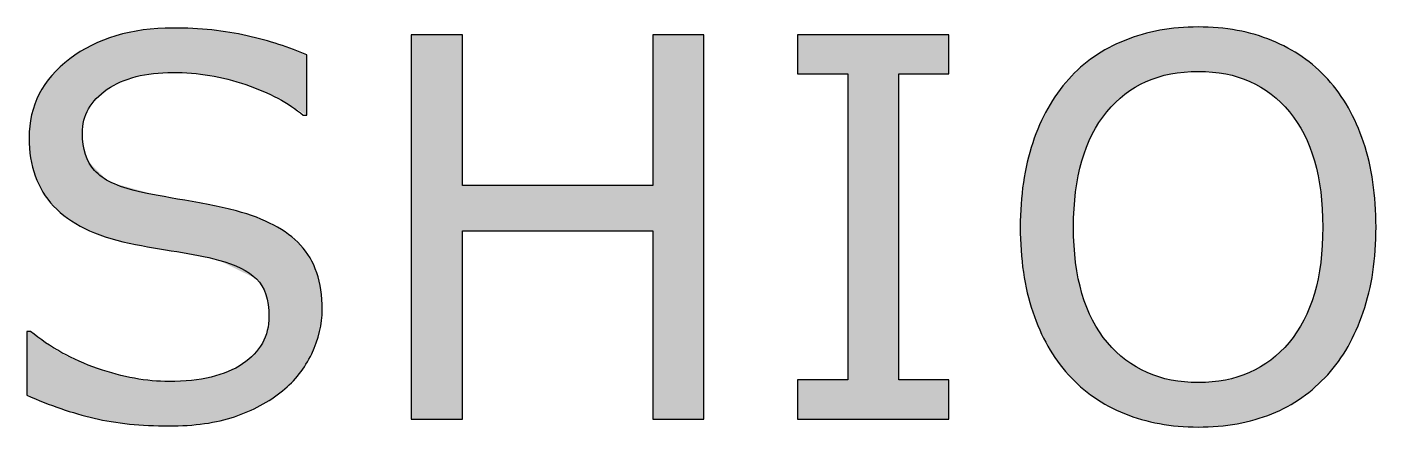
# Model space of a CAD drawing. Header units: millimetres. Extents: x 0 to 1097966, y -63096 to 223085.
# Drawn here: x 338605.39 to 338611.78, y -62671.49 to -62669.59 of the extents above; entities that cross this region are included whole.
import ezdxf

# ---------------------------------------------------------------- set-up
doc = ezdxf.new("R2010")
doc.units = ezdxf.units.MM
doc.layers.add('layer 1', color=7, linetype='Continuous')

# ---------------------------------------------------------------- blocks, each defined once
blk = doc.blocks.new('YQ1204162216')
h = blk.add_hatch(color=7)
h.dxf.hatch_style = 1
edge = h.paths.add_edge_path()
edge.add_spline(control_points=[(-0.93404, -0.18223), (-0.93404, -0.18223), (-0.93404, -0.18223), (-0.93404, -0.18223), (-0.93404, -0.18223), (-0.93574, -0.18179), (-0.93762, -0.18136), (-0.93969, -0.18094)], knot_values=[0.9, 0.9, 0.9, 0.9, 0.907143, 0.907143, 0.907143, 0.907243, 0.914286, 0.914286, 0.914286, 0.914286], degree=3, periodic=0)
edge.add_spline(control_points=[(-0.93969, -0.18094), (-0.94176, -0.18051), (-0.94402, -0.18009), (-0.94646, -0.17968), (-0.94646, -0.17968), (-0.9489, -0.17926), (-0.95105, -0.17888), (-0.95293, -0.17853)], knot_values=[0.871429, 0.871429, 0.871429, 0.871429, 0.885714, 0.885714, 0.885714, 0.885814, 0.9, 0.9, 0.9, 0.9], degree=3, periodic=0)
edge.add_spline(control_points=[(-0.9641, -0.17544), (-0.96454, -0.17523), (-0.96495, -0.17501), (-0.96534, -0.17478)], knot_values=[0.839286, 0.839286, 0.839286, 0.839286, 0.842857, 0.842857, 0.842857, 0.842857], degree=3, periodic=0)
edge.add_spline(control_points=[(-0.96978, -0.17022), (-0.96995, -0.16988), (-0.97011, -0.16953), (-0.97025, -0.16916)], knot_values=[0.816071, 0.816071, 0.816071, 0.816071, 0.819643, 0.819643, 0.819643, 0.819643], degree=3, periodic=0)
edge.add_spline(control_points=[(-0.97114, -0.16485), (-0.97117, -0.1644), (-0.97119, -0.16393), (-0.97119, -0.16345), (-0.97119, -0.16345), (-0.97119, -0.15916), (-0.9692, -0.15565), (-0.96519, -0.15291)], knot_values=[0.771429, 0.771429, 0.771429, 0.771429, 0.775, 0.775, 0.775, 0.7751, 0.803572, 0.803572, 0.803572, 0.803572], degree=3, periodic=0)
edge.add_spline(control_points=[(-0.96519, -0.15291), (-0.96519, -0.15291), (-0.96519, -0.15291), (-0.96519, -0.15291), (-0.96519, -0.15291), (-0.96121, -0.15019), (-0.95593, -0.14883), (-0.94934, -0.14883)], knot_values=[0.742857, 0.742857, 0.742857, 0.742857, 0.757143, 0.757143, 0.757143, 0.757243, 0.771429, 0.771429, 0.771429, 0.771429], degree=3, periodic=0)
edge.add_spline(control_points=[(-0.94487, -0.14901), (-0.94339, -0.14914), (-0.94192, -0.14932), (-0.94046, -0.14956)], knot_values=[0.728571, 0.728571, 0.728571, 0.728571, 0.735714, 0.735714, 0.735714, 0.735714], degree=3, periodic=0)
edge.add_spline(control_points=[(-0.93609, -0.15048), (-0.93464, -0.15085), (-0.9332, -0.15127), (-0.93176, -0.15176), (-0.93176, -0.15176), (-0.93033, -0.15225), (-0.92897, -0.15277), (-0.92768, -0.15332)], knot_values=[0.707143, 0.707143, 0.707143, 0.707143, 0.714286, 0.714286, 0.714286, 0.714386, 0.721429, 0.721429, 0.721429, 0.721429], degree=3, periodic=0)
edge.add_spline(control_points=[(-0.92768, -0.15332), (-0.92574, -0.15415), (-0.92395, -0.15505), (-0.92232, -0.15603)], knot_values=[0.696429, 0.696429, 0.696429, 0.696429, 0.707143, 0.707143, 0.707143, 0.707143], degree=3, periodic=0)
edge.add_spline(control_points=[(-0.91703, -0.15916), (-0.91703, -0.15916), (-0.91703, -0.14461), (-0.91703, -0.14461)], knot_values=[0.628571, 0.628571, 0.628571, 0.628571, 0.657143, 0.657143, 0.657143, 0.657143], degree=3, periodic=0)
edge.add_spline(control_points=[(-0.91703, -0.14461), (-0.91703, -0.14461), (-0.91703, -0.14461), (-0.91703, -0.14461), (-0.91807, -0.14415), (-0.91916, -0.14371), (-0.92028, -0.14329)], knot_values=[0.621428, 0.621428, 0.621428, 0.621428, 0.625, 0.625, 0.625, 0.628571, 0.628571, 0.628571, 0.628571], degree=3, periodic=0)
edge.add_spline(control_points=[(-0.92028, -0.14329), (-0.92252, -0.14245), (-0.92493, -0.14168), (-0.92749, -0.14098)], knot_values=[0.607143, 0.607143, 0.607143, 0.607143, 0.621428, 0.621428, 0.621428, 0.621428], degree=3, periodic=0)
edge.add_spline(control_points=[(-0.92749, -0.14098), (-0.92877, -0.14064), (-0.93008, -0.14031), (-0.93144, -0.14), (-0.93144, -0.14), (-0.9328, -0.13968), (-0.93418, -0.13941), (-0.93561, -0.13918)], knot_values=[0.592857, 0.592857, 0.592857, 0.592857, 0.6, 0.6, 0.6, 0.6001, 0.607143, 0.607143, 0.607143, 0.607143], degree=3, periodic=0)
edge.add_spline(control_points=[(-0.93561, -0.13918), (-0.93845, -0.13871), (-0.94143, -0.1384), (-0.94455, -0.13825)], knot_values=[0.578572, 0.578572, 0.578572, 0.578572, 0.592857, 0.592857, 0.592857, 0.592857], degree=3, periodic=0)
edge.add_spline(control_points=[(-0.94455, -0.13825), (-0.9461, -0.13817), (-0.94769, -0.13813), (-0.94932, -0.13813), (-0.94932, -0.13813), (-0.95938, -0.13813), (-0.96767, -0.14061), (-0.97422, -0.14556)], knot_values=[0.542857, 0.542857, 0.542857, 0.542857, 0.55, 0.55, 0.55, 0.5501, 0.578572, 0.578572, 0.578572, 0.578572], degree=3, periodic=0)
edge.add_spline(control_points=[(-0.97422, -0.14556), (-0.97422, -0.14556), (-0.97422, -0.14556), (-0.97422, -0.14556), (-0.97422, -0.14556), (-0.98077, -0.15051), (-0.98403, -0.15686), (-0.98403, -0.16461)], knot_values=[0.514286, 0.514286, 0.514286, 0.514286, 0.528572, 0.528572, 0.528572, 0.528672, 0.542857, 0.542857, 0.542857, 0.542857], degree=3, periodic=0)
edge.add_spline(control_points=[(-0.98403, -0.16461), (-0.98403, -0.16461), (-0.98403, -0.16461), (-0.98403, -0.16461), (-0.98403, -0.16461), (-0.98403, -0.1714), (-0.98206, -0.17687), (-0.97812, -0.18108)], knot_values=[0.485714, 0.485714, 0.485714, 0.485714, 0.5, 0.5, 0.5, 0.5001, 0.514286, 0.514286, 0.514286, 0.514286], degree=3, periodic=0)
edge.add_spline(control_points=[(-0.97812, -0.18108), (-0.97812, -0.18108), (-0.97812, -0.18108), (-0.97812, -0.18108), (-0.97415, -0.18528), (-0.9681, -0.18826), (-0.95991, -0.19)], knot_values=[0.457143, 0.457143, 0.457143, 0.457143, 0.471429, 0.471429, 0.471429, 0.485714, 0.485714, 0.485714, 0.485714], degree=3, periodic=0)
edge.add_spline(control_points=[(-0.95991, -0.19), (-0.95991, -0.19), (-0.95991, -0.19), (-0.95991, -0.19), (-0.95587, -0.19083), (-0.95203, -0.19151), (-0.94841, -0.19206)], knot_values=[0.428571, 0.428571, 0.428571, 0.428571, 0.442857, 0.442857, 0.442857, 0.457143, 0.457143, 0.457143, 0.457143], degree=3, periodic=0)
edge.add_spline(control_points=[(-0.94841, -0.19206), (-0.94841, -0.19206), (-0.94841, -0.19206), (-0.94841, -0.19206), (-0.94479, -0.19259), (-0.94144, -0.19327), (-0.93832, -0.1941)], knot_values=[0.4, 0.4, 0.4, 0.4, 0.414286, 0.414286, 0.414286, 0.428571, 0.428571, 0.428571, 0.428571], degree=3, periodic=0)
edge.add_spline(control_points=[(-0.92919, -0.19865), (-0.92919, -0.19865), (-0.92919, -0.19865), (-0.92919, -0.19865), (-0.92718, -0.2006), (-0.92618, -0.20362), (-0.92618, -0.20772)], knot_values=[0.342857, 0.342857, 0.342857, 0.342857, 0.357143, 0.357143, 0.357143, 0.371429, 0.371429, 0.371429, 0.371429], degree=3, periodic=0)
edge.add_spline(control_points=[(-0.92618, -0.20772), (-0.92618, -0.20772), (-0.92618, -0.20772), (-0.92618, -0.20772), (-0.92618, -0.21248), (-0.9283, -0.21628), (-0.93254, -0.21913)], knot_values=[0.314286, 0.314286, 0.314286, 0.314286, 0.328571, 0.328571, 0.328571, 0.342857, 0.342857, 0.342857, 0.342857], degree=3, periodic=0)
edge.add_spline(control_points=[(-0.93254, -0.21913), (-0.93254, -0.21913), (-0.93254, -0.21913), (-0.93254, -0.21913), (-0.93676, -0.22197), (-0.94269, -0.22339), (-0.95027, -0.22339)], knot_values=[0.285714, 0.285714, 0.285714, 0.285714, 0.3, 0.3, 0.3, 0.314286, 0.314286, 0.314286, 0.314286], degree=3, periodic=0)
edge.add_spline(control_points=[(-0.95027, -0.22339), (-0.95027, -0.22339), (-0.95027, -0.22339), (-0.95027, -0.22339), (-0.95566, -0.22339), (-0.9614, -0.22235), (-0.9675, -0.22025)], knot_values=[0.257143, 0.257143, 0.257143, 0.257143, 0.271429, 0.271429, 0.271429, 0.285714, 0.285714, 0.285714, 0.285714], degree=3, periodic=0)
edge.add_spline(control_points=[(-0.9675, -0.22025), (-0.9675, -0.22025), (-0.9675, -0.22025), (-0.9675, -0.22025), (-0.97362, -0.21815), (-0.97901, -0.21515), (-0.98367, -0.21129), (-0.98367, -0.21129), (-0.98367, -0.21129), (-0.98367, -0.21129), (-0.98367, -0.21129)], knot_values=[0.228571, 0.228571, 0.228571, 0.228571, 0.242857, 0.242857, 0.242857, 0.242957, 0.243057, 0.243157, 0.243257, 0.257143, 0.257143, 0.257143, 0.257143], degree=3, periodic=0)
edge.add_spline(control_points=[(-0.98367, -0.21129), (-0.98367, -0.21129), (-0.98454, -0.21129), (-0.98454, -0.21129), (-0.98454, -0.21129), (-0.98454, -0.21129), (-0.98454, -0.21129), (-0.98454, -0.21129)], knot_values=[0.2, 0.2, 0.2, 0.2, 0.214285, 0.214285, 0.214285, 0.214385, 0.228571, 0.228571, 0.228571, 0.228571], degree=3, periodic=0)
edge.add_spline(control_points=[(-0.98454, -0.21129), (-0.98454, -0.21129), (-0.98454, -0.22671), (-0.98454, -0.22671)], knot_values=[0.171429, 0.171429, 0.171429, 0.171429, 0.2, 0.2, 0.2, 0.2], degree=3, periodic=0)
edge.add_spline(control_points=[(-0.98454, -0.22671), (-0.98454, -0.22671), (-0.98454, -0.22671), (-0.98454, -0.22671), (-0.97903, -0.22915), (-0.97362, -0.231), (-0.96833, -0.23223)], knot_values=[0.142857, 0.142857, 0.142857, 0.142857, 0.157143, 0.157143, 0.157143, 0.171429, 0.171429, 0.171429, 0.171429], degree=3, periodic=0)
edge.add_spline(control_points=[(-0.96833, -0.23223), (-0.96833, -0.23223), (-0.96833, -0.23223), (-0.96833, -0.23223), (-0.96301, -0.23349), (-0.95701, -0.2341), (-0.95036, -0.2341)], knot_values=[0.114286, 0.114286, 0.114286, 0.114286, 0.128571, 0.128571, 0.128571, 0.142857, 0.142857, 0.142857, 0.142857], degree=3, periodic=0)
edge.add_spline(control_points=[(-0.95036, -0.2341), (-0.95036, -0.2341), (-0.95036, -0.2341), (-0.95036, -0.2341), (-0.94417, -0.2341), (-0.93885, -0.23336), (-0.93447, -0.23187)], knot_values=[0.085714, 0.085714, 0.085714, 0.085714, 0.1, 0.1, 0.1, 0.114286, 0.114286, 0.114286, 0.114286], degree=3, periodic=0)
edge.add_spline(control_points=[(-0.93447, -0.23187), (-0.93447, -0.23187), (-0.93447, -0.23187), (-0.93447, -0.23187), (-0.93337, -0.23149), (-0.9323, -0.23108), (-0.93127, -0.23063)], knot_values=[0.078571, 0.078571, 0.078571, 0.078571, 0.082143, 0.082143, 0.082143, 0.085714, 0.085714, 0.085714, 0.085714], degree=3, periodic=0)
edge.add_spline(control_points=[(-0.93127, -0.23063), (-0.9292, -0.22974), (-0.92727, -0.22871), (-0.92548, -0.22753)], knot_values=[0.064286, 0.064286, 0.064286, 0.064286, 0.078571, 0.078571, 0.078571, 0.078571], degree=3, periodic=0)
edge.add_spline(control_points=[(-0.92548, -0.22753), (-0.92459, -0.22694), (-0.92373, -0.22631), (-0.9229, -0.22565), (-0.9229, -0.22565), (-0.92252, -0.22534), (-0.92215, -0.22503), (-0.9218, -0.22471)], knot_values=[0.053571, 0.053571, 0.053571, 0.053571, 0.060714, 0.060714, 0.060714, 0.060814, 0.064286, 0.064286, 0.064286, 0.064286], degree=3, periodic=0)
edge.add_spline(control_points=[(-0.9218, -0.22471), (-0.92144, -0.22439), (-0.92109, -0.22406), (-0.92076, -0.22372)], knot_values=[0.05, 0.05, 0.05, 0.05, 0.053571, 0.053571, 0.053571, 0.053571], degree=3, periodic=0)
edge.add_spline(control_points=[(-0.92076, -0.22372), (-0.92042, -0.22338), (-0.9201, -0.22303), (-0.91978, -0.22267)], knot_values=[0.046428, 0.046428, 0.046428, 0.046428, 0.05, 0.05, 0.05, 0.05], degree=3, periodic=0)
edge.add_spline(control_points=[(-0.91978, -0.22267), (-0.91947, -0.22231), (-0.91917, -0.22195), (-0.91887, -0.22157)], knot_values=[0.042857, 0.042857, 0.042857, 0.042857, 0.046428, 0.046428, 0.046428, 0.046428], degree=3, periodic=0)
edge.add_spline(control_points=[(-0.91887, -0.22157), (-0.91858, -0.2212), (-0.9183, -0.22082), (-0.91803, -0.22043)], knot_values=[0.039286, 0.039286, 0.039286, 0.039286, 0.042857, 0.042857, 0.042857, 0.042857], degree=3, periodic=0)
edge.add_spline(control_points=[(-0.91803, -0.22043), (-0.91776, -0.22004), (-0.9175, -0.21964), (-0.91725, -0.21923)], knot_values=[0.035714, 0.035714, 0.035714, 0.035714, 0.039286, 0.039286, 0.039286, 0.039286], degree=3, periodic=0)
edge.add_spline(control_points=[(-0.91725, -0.21923), (-0.917, -0.21882), (-0.91676, -0.2184), (-0.91653, -0.21798)], knot_values=[0.032143, 0.032143, 0.032143, 0.032143, 0.035714, 0.035714, 0.035714, 0.035714], degree=3, periodic=0)
edge.add_spline(control_points=[(-0.91653, -0.21798), (-0.9163, -0.21755), (-0.91608, -0.21712), (-0.91587, -0.21668), (-0.91587, -0.21668), (-0.9142, -0.21315), (-0.91334, -0.20959), (-0.91334, -0.206)], knot_values=[0, 0, 0, 0, 0.003572, 0.003572, 0.003572, 0.003672, 0.032143, 0.032143, 0.032143, 0.032143], degree=3, periodic=0)
edge.add_spline(control_points=[(-0.91334, -0.206), (-0.91334, -0.19935), (-0.91508, -0.19419), (-0.91855, -0.19049), (-0.91855, -0.19049), (-0.92203, -0.18682), (-0.92718, -0.18405), (-0.93404, -0.18223)], knot_values=[0.914286, 0.914286, 0.914286, 0.914286, 0.971429, 0.971429, 0.971429, 0.971529, 1, 1, 1, 1], degree=3, periodic=0)
h = blk.add_hatch(color=7)
h.dxf.hatch_style = 1
edge = h.paths.add_edge_path()
edge.add_spline(control_points=[(-0.82128, -0.23245), (-0.82128, -0.23245), (-0.82128, -0.13978), (-0.82128, -0.13978), (-0.82128, -0.13978), (-0.82128, -0.13978), (-0.83361, -0.13978), (-0.83361, -0.13978), (-0.83361, -0.13978), (-0.83361, -0.13978), (-0.83361, -0.17611), (-0.83361, -0.17611), (-0.83361, -0.17611), (-0.83361, -0.17611), (-0.87951, -0.17611), (-0.87951, -0.17611), (-0.87951, -0.17611), (-0.87951, -0.17611), (-0.87951, -0.13978), (-0.87951, -0.13978), (-0.87951, -0.13978), (-0.87951, -0.13978), (-0.89184, -0.13978), (-0.89184, -0.13978), (-0.89184, -0.13978), (-0.89184, -0.13978), (-0.89184, -0.13978), (-0.89184, -0.13978)], knot_values=[0.461538, 0.461538, 0.461538, 0.461538, 0.615384, 0.615384, 0.615384, 0.615484, 0.692307, 0.692307, 0.692307, 0.692407, 0.76923, 0.76923, 0.76923, 0.76933, 0.846153, 0.846153, 0.846153, 0.846253, 0.923076, 0.923076, 0.923076, 0.923176, 0.961538, 0.961538, 0.961538, 0.961638, 1, 1, 1, 1], degree=3, periodic=0)
edge.add_spline(control_points=[(-0.89184, -0.13978), (-0.89184, -0.13978), (-0.89184, -0.23245), (-0.89184, -0.23245), (-0.89184, -0.23245), (-0.89184, -0.23245), (-0.89184, -0.23245), (-0.89184, -0.23245)], knot_values=[0.384615, 0.384615, 0.384615, 0.384615, 0.423076, 0.423076, 0.423076, 0.423176, 0.461538, 0.461538, 0.461538, 0.461538], degree=3, periodic=0)
edge.add_spline(control_points=[(-0.89184, -0.23245), (-0.89184, -0.23245), (-0.87951, -0.23245), (-0.87951, -0.23245), (-0.87951, -0.23245), (-0.87951, -0.23245), (-0.87951, -0.23245), (-0.87951, -0.23245)], knot_values=[0.307692, 0.307692, 0.307692, 0.307692, 0.346153, 0.346153, 0.346153, 0.346253, 0.384615, 0.384615, 0.384615, 0.384615], degree=3, periodic=0)
edge.add_spline(control_points=[(-0.87951, -0.23245), (-0.87951, -0.23245), (-0.87951, -0.18707), (-0.87951, -0.18707), (-0.87951, -0.18707), (-0.87951, -0.18707), (-0.87951, -0.18707), (-0.87951, -0.18707)], knot_values=[0.230768, 0.230768, 0.230768, 0.230768, 0.26923, 0.26923, 0.26923, 0.26933, 0.307692, 0.307692, 0.307692, 0.307692], degree=3, periodic=0)
edge.add_spline(control_points=[(-0.87951, -0.18707), (-0.87951, -0.18707), (-0.83361, -0.18707), (-0.83361, -0.18707), (-0.83361, -0.18707), (-0.83361, -0.18707), (-0.83361, -0.18707), (-0.83361, -0.18707)], knot_values=[0.153845, 0.153845, 0.153845, 0.153845, 0.192307, 0.192307, 0.192307, 0.192407, 0.230768, 0.230768, 0.230768, 0.230768], degree=3, periodic=0)
edge.add_spline(control_points=[(-0.83361, -0.18707), (-0.83361, -0.18707), (-0.83361, -0.23245), (-0.83361, -0.23245), (-0.83361, -0.23245), (-0.83361, -0.23245), (-0.83361, -0.23245), (-0.83361, -0.23245)], knot_values=[0.076922, 0.076922, 0.076922, 0.076922, 0.115384, 0.115384, 0.115384, 0.115484, 0.153845, 0.153845, 0.153845, 0.153845], degree=3, periodic=0)
edge.add_spline(control_points=[(-0.83361, -0.23245), (-0.83361, -0.23245), (-0.82128, -0.23245), (-0.82128, -0.23245)], knot_values=[0, 0, 0, 0, 0.076922, 0.076922, 0.076922, 0.076922], degree=3, periodic=0)
h = blk.add_hatch(color=7)
h.dxf.hatch_style = 1
edge = h.paths.add_edge_path()
edge.add_spline(control_points=[(-0.76216, -0.23245), (-0.76216, -0.23245), (-0.76216, -0.22301), (-0.76216, -0.22301), (-0.76216, -0.22301), (-0.76216, -0.22301), (-0.77424, -0.22301), (-0.77424, -0.22301), (-0.77424, -0.22301), (-0.77424, -0.22301), (-0.77424, -0.14921), (-0.77424, -0.14921), (-0.77424, -0.14921), (-0.77424, -0.14921), (-0.76216, -0.14921), (-0.76216, -0.14921), (-0.76216, -0.14921), (-0.76216, -0.14921), (-0.76216, -0.13978), (-0.76216, -0.13978), (-0.76216, -0.13978), (-0.76216, -0.13978), (-0.79865, -0.13978), (-0.79865, -0.13978), (-0.79865, -0.13978), (-0.79865, -0.13978), (-0.79865, -0.13978), (-0.79865, -0.13978)], knot_values=[0.461538, 0.461538, 0.461538, 0.461538, 0.615378, 0.615378, 0.615378, 0.615478, 0.692302, 0.692302, 0.692302, 0.692402, 0.769225, 0.769225, 0.769225, 0.769325, 0.846148, 0.846148, 0.846148, 0.846248, 0.923071, 0.923071, 0.923071, 0.923171, 0.961533, 0.961533, 0.961533, 0.961633, 0.999995, 0.999995, 0.999995, 0.999995], degree=3, periodic=0)
edge.add_spline(control_points=[(-0.79865, -0.13978), (-0.79865, -0.13978), (-0.79865, -0.14921), (-0.79865, -0.14921), (-0.79865, -0.14921), (-0.79865, -0.14921), (-0.79865, -0.14921), (-0.79865, -0.14921)], knot_values=[0.384615, 0.384615, 0.384615, 0.384615, 0.423076, 0.423076, 0.423076, 0.423176, 0.461538, 0.461538, 0.461538, 0.461538], degree=3, periodic=0)
edge.add_spline(control_points=[(-0.79865, -0.14921), (-0.79865, -0.14921), (-0.78657, -0.14921), (-0.78657, -0.14921), (-0.78657, -0.14921), (-0.78657, -0.14921), (-0.78657, -0.14921), (-0.78657, -0.14921)], knot_values=[0.307692, 0.307692, 0.307692, 0.307692, 0.346153, 0.346153, 0.346153, 0.346253, 0.384615, 0.384615, 0.384615, 0.384615], degree=3, periodic=0)
edge.add_spline(control_points=[(-0.78657, -0.14921), (-0.78657, -0.14921), (-0.78657, -0.22301), (-0.78657, -0.22301), (-0.78657, -0.22301), (-0.78657, -0.22301), (-0.78657, -0.22301), (-0.78657, -0.22301)], knot_values=[0.230768, 0.230768, 0.230768, 0.230768, 0.26923, 0.26923, 0.26923, 0.26933, 0.307692, 0.307692, 0.307692, 0.307692], degree=3, periodic=0)
edge.add_spline(control_points=[(-0.78657, -0.22301), (-0.78657, -0.22301), (-0.79865, -0.22301), (-0.79865, -0.22301), (-0.79865, -0.22301), (-0.79865, -0.22301), (-0.79865, -0.22301), (-0.79865, -0.22301)], knot_values=[0.153845, 0.153845, 0.153845, 0.153845, 0.192307, 0.192307, 0.192307, 0.192407, 0.230768, 0.230768, 0.230768, 0.230768], degree=3, periodic=0)
edge.add_spline(control_points=[(-0.79865, -0.22301), (-0.79865, -0.22301), (-0.79865, -0.23245), (-0.79865, -0.23245), (-0.79865, -0.23245), (-0.79865, -0.23245), (-0.79865, -0.23245), (-0.79865, -0.23245)], knot_values=[0.076922, 0.076922, 0.076922, 0.076922, 0.115384, 0.115384, 0.115384, 0.115484, 0.153845, 0.153845, 0.153845, 0.153845], degree=3, periodic=0)
edge.add_spline(control_points=[(-0.79865, -0.23245), (-0.79865, -0.23245), (-0.76216, -0.23245), (-0.76216, -0.23245)], knot_values=[0.000001, 0.000001, 0.000001, 0.000001, 0.076922, 0.076922, 0.076922, 0.076922], degree=3, periodic=0)
h = blk.add_hatch(color=7)
h.dxf.hatch_style = 1
edge = h.paths.add_edge_path()
edge.add_spline(control_points=[(-0.65914, -0.18614), (-0.65914, -0.18614), (-0.65914, -0.18614), (-0.65914, -0.18614), (-0.65914, -0.18423), (-0.6592, -0.18238), (-0.65933, -0.18057)], knot_values=[0.102941, 0.102941, 0.102941, 0.102941, 0.110294, 0.110294, 0.110294, 0.117647, 0.117647, 0.117647, 0.117647], degree=3, periodic=0)
edge.add_spline(control_points=[(-0.65933, -0.18057), (-0.65945, -0.17876), (-0.65964, -0.17701), (-0.65989, -0.1753)], knot_values=[0.088235, 0.088235, 0.088235, 0.088235, 0.102941, 0.102941, 0.102941, 0.102941], degree=3, periodic=0)
edge.add_spline(control_points=[(-0.65989, -0.1753), (-0.66014, -0.1736), (-0.66045, -0.17194), (-0.66082, -0.17034)], knot_values=[0.07353, 0.07353, 0.07353, 0.07353, 0.088235, 0.088235, 0.088235, 0.088235], degree=3, periodic=0)
edge.add_spline(control_points=[(-0.66082, -0.17034), (-0.6612, -0.16874), (-0.66164, -0.16718), (-0.66214, -0.16568), (-0.66214, -0.16568), (-0.66416, -0.15967), (-0.66704, -0.15459), (-0.67079, -0.15045)], knot_values=[0, 0, 0, 0, 0.014706, 0.014706, 0.014706, 0.014806, 0.07353, 0.07353, 0.07353, 0.07353], degree=3, periodic=0)
edge.add_spline(control_points=[(-0.67079, -0.15045), (-0.67448, -0.14641), (-0.67897, -0.14331), (-0.68425, -0.14114), (-0.68425, -0.14114), (-0.68491, -0.14087), (-0.68557, -0.14061), (-0.68625, -0.14037)], knot_values=[0.875, 0.875, 0.875, 0.875, 0.992647, 0.992647, 0.992647, 0.992747, 1, 1, 1, 1], degree=3, periodic=0)
edge.add_spline(control_points=[(-0.68625, -0.14037), (-0.68693, -0.14013), (-0.68762, -0.13991), (-0.68832, -0.13971)], knot_values=[0.867647, 0.867647, 0.867647, 0.867647, 0.875, 0.875, 0.875, 0.875], degree=3, periodic=0)
edge.add_spline(control_points=[(-0.68832, -0.13971), (-0.68902, -0.1395), (-0.68973, -0.13931), (-0.69045, -0.13914)], knot_values=[0.860294, 0.860294, 0.860294, 0.860294, 0.867647, 0.867647, 0.867647, 0.867647], degree=3, periodic=0)
edge.add_spline(control_points=[(-0.69045, -0.13914), (-0.69261, -0.13863), (-0.69487, -0.13828), (-0.69723, -0.13807)], knot_values=[0.838236, 0.838236, 0.838236, 0.838236, 0.860294, 0.860294, 0.860294, 0.860294], degree=3, periodic=0)
edge.add_spline(control_points=[(-0.69723, -0.13807), (-0.6988, -0.13794), (-0.70041, -0.13787), (-0.70206, -0.13787), (-0.70206, -0.13787), (-0.70366, -0.13787), (-0.70522, -0.13794), (-0.70675, -0.13807)], knot_values=[0.808823, 0.808823, 0.808823, 0.808823, 0.823529, 0.823529, 0.823529, 0.823629, 0.838236, 0.838236, 0.838236, 0.838236], degree=3, periodic=0)
edge.add_spline(control_points=[(-0.70675, -0.13807), (-0.70829, -0.13821), (-0.70979, -0.13841), (-0.71126, -0.13868)], knot_values=[0.794118, 0.794118, 0.794118, 0.794118, 0.808823, 0.808823, 0.808823, 0.808823], degree=3, periodic=0)
edge.add_spline(control_points=[(-0.71126, -0.13868), (-0.71273, -0.13895), (-0.71418, -0.13928), (-0.71559, -0.13969)], knot_values=[0.779412, 0.779412, 0.779412, 0.779412, 0.794118, 0.794118, 0.794118, 0.794118], degree=3, periodic=0)
edge.add_spline(control_points=[(-0.71559, -0.13969), (-0.717, -0.14009), (-0.71838, -0.14056), (-0.71973, -0.1411), (-0.71973, -0.1411), (-0.7204, -0.14137), (-0.72106, -0.14166), (-0.72171, -0.14196)], knot_values=[0.757352, 0.757352, 0.757352, 0.757352, 0.772059, 0.772059, 0.772059, 0.772159, 0.779412, 0.779412, 0.779412, 0.779412], degree=3, periodic=0)
edge.add_spline(control_points=[(-0.72171, -0.14196), (-0.72236, -0.14226), (-0.72299, -0.14257), (-0.72361, -0.1429)], knot_values=[0.75, 0.75, 0.75, 0.75, 0.757352, 0.757352, 0.757352, 0.757352], degree=3, periodic=0)
edge.add_spline(control_points=[(-0.72361, -0.1429), (-0.72423, -0.14323), (-0.72484, -0.14358), (-0.72543, -0.14394)], knot_values=[0.742647, 0.742647, 0.742647, 0.742647, 0.75, 0.75, 0.75, 0.75], degree=3, periodic=0)
edge.add_spline(control_points=[(-0.72543, -0.14394), (-0.72602, -0.1443), (-0.7266, -0.14467), (-0.72716, -0.14506)], knot_values=[0.735294, 0.735294, 0.735294, 0.735294, 0.742647, 0.742647, 0.742647, 0.742647], degree=3, periodic=0)
edge.add_spline(control_points=[(-0.72716, -0.14506), (-0.72773, -0.14545), (-0.72828, -0.14585), (-0.72882, -0.14627)], knot_values=[0.727941, 0.727941, 0.727941, 0.727941, 0.735294, 0.735294, 0.735294, 0.735294], degree=3, periodic=0)
edge.add_spline(control_points=[(-0.72882, -0.14627), (-0.72935, -0.14669), (-0.72988, -0.14712), (-0.73039, -0.14757)], knot_values=[0.720589, 0.720589, 0.720589, 0.720589, 0.727941, 0.727941, 0.727941, 0.727941], degree=3, periodic=0)
edge.add_spline(control_points=[(-0.73039, -0.14757), (-0.73089, -0.14802), (-0.73139, -0.14849), (-0.73187, -0.14897)], knot_values=[0.713236, 0.713236, 0.713236, 0.713236, 0.720589, 0.720589, 0.720589, 0.720589], degree=3, periodic=0)
edge.add_spline(control_points=[(-0.73187, -0.14897), (-0.73235, -0.14945), (-0.73282, -0.14994), (-0.73327, -0.15045), (-0.73327, -0.15045), (-0.73375, -0.15098), (-0.73421, -0.15153), (-0.73466, -0.15209)], knot_values=[0.698529, 0.698529, 0.698529, 0.698529, 0.705882, 0.705882, 0.705882, 0.705982, 0.713236, 0.713236, 0.713236, 0.713236], degree=3, periodic=0)
edge.add_spline(control_points=[(-0.73466, -0.15209), (-0.73511, -0.15265), (-0.73554, -0.15323), (-0.73596, -0.15381)], knot_values=[0.691176, 0.691176, 0.691176, 0.691176, 0.698529, 0.698529, 0.698529, 0.698529], degree=3, periodic=0)
edge.add_spline(control_points=[(-0.73596, -0.15381), (-0.73638, -0.1544), (-0.73679, -0.155), (-0.73718, -0.15561)], knot_values=[0.683823, 0.683823, 0.683823, 0.683823, 0.691176, 0.691176, 0.691176, 0.691176], degree=3, periodic=0)
edge.add_spline(control_points=[(-0.73718, -0.15561), (-0.73757, -0.15623), (-0.73795, -0.15685), (-0.73831, -0.1575)], knot_values=[0.676471, 0.676471, 0.676471, 0.676471, 0.683823, 0.683823, 0.683823, 0.683823], degree=3, periodic=0)
edge.add_spline(control_points=[(-0.73831, -0.1575), (-0.73867, -0.15814), (-0.73902, -0.15879), (-0.73935, -0.15946)], knot_values=[0.669118, 0.669118, 0.669118, 0.669118, 0.676471, 0.676471, 0.676471, 0.676471], degree=3, periodic=0)
edge.add_spline(control_points=[(-0.73935, -0.15946), (-0.73969, -0.16012), (-0.74, -0.16081), (-0.74031, -0.1615)], knot_values=[0.661765, 0.661765, 0.661765, 0.661765, 0.669118, 0.669118, 0.669118, 0.669118], degree=3, periodic=0)
edge.add_spline(control_points=[(-0.74031, -0.1615), (-0.74061, -0.16219), (-0.7409, -0.1629), (-0.74118, -0.16362)], knot_values=[0.654412, 0.654412, 0.654412, 0.654412, 0.661765, 0.661765, 0.661765, 0.661765], degree=3, periodic=0)
edge.add_spline(control_points=[(-0.74118, -0.16362), (-0.74145, -0.16435), (-0.74171, -0.16508), (-0.74196, -0.16583), (-0.74196, -0.16583), (-0.74246, -0.16733), (-0.7429, -0.16887), (-0.74327, -0.17047)], knot_values=[0.632353, 0.632353, 0.632353, 0.632353, 0.639706, 0.639706, 0.639706, 0.639806, 0.654412, 0.654412, 0.654412, 0.654412], degree=3, periodic=0)
edge.add_spline(control_points=[(-0.74327, -0.17047), (-0.74402, -0.17366), (-0.74452, -0.17704), (-0.74476, -0.18062)], knot_values=[0.602941, 0.602941, 0.602941, 0.602941, 0.632353, 0.632353, 0.632353, 0.632353], degree=3, periodic=0)
edge.add_spline(control_points=[(-0.74476, -0.18062), (-0.74489, -0.18241), (-0.74495, -0.18425), (-0.74495, -0.18614), (-0.74495, -0.18614), (-0.74495, -0.18806), (-0.74489, -0.18993), (-0.74476, -0.19174)], knot_values=[0.573529, 0.573529, 0.573529, 0.573529, 0.588235, 0.588235, 0.588235, 0.588335, 0.602941, 0.602941, 0.602941, 0.602941], degree=3, periodic=0)
edge.add_spline(control_points=[(-0.74476, -0.19174), (-0.74464, -0.19355), (-0.74445, -0.19531), (-0.7442, -0.19702)], knot_values=[0.558824, 0.558824, 0.558824, 0.558824, 0.573529, 0.573529, 0.573529, 0.573529], degree=3, periodic=0)
edge.add_spline(control_points=[(-0.7442, -0.19702), (-0.74395, -0.19872), (-0.74364, -0.20037), (-0.74326, -0.20197)], knot_values=[0.544118, 0.544118, 0.544118, 0.544118, 0.558824, 0.558824, 0.558824, 0.558824], degree=3, periodic=0)
edge.add_spline(control_points=[(-0.74326, -0.20197), (-0.74289, -0.20357), (-0.74245, -0.20512), (-0.74194, -0.20661), (-0.74194, -0.20661), (-0.73993, -0.21258), (-0.73707, -0.21762), (-0.73334, -0.22174)], knot_values=[0.470588, 0.470588, 0.470588, 0.470588, 0.485294, 0.485294, 0.485294, 0.485394, 0.544118, 0.544118, 0.544118, 0.544118], degree=3, periodic=0)
edge.add_spline(control_points=[(-0.73334, -0.22174), (-0.73334, -0.22174), (-0.73334, -0.22174), (-0.73334, -0.22174), (-0.72963, -0.22584), (-0.7251, -0.22896), (-0.7198, -0.23113)], knot_values=[0.411765, 0.411765, 0.411765, 0.411765, 0.441176, 0.441176, 0.441176, 0.470588, 0.470588, 0.470588, 0.470588], degree=3, periodic=0)
edge.add_spline(control_points=[(-0.7198, -0.23113), (-0.7198, -0.23113), (-0.7198, -0.23113), (-0.7198, -0.23113), (-0.71448, -0.23327), (-0.70857, -0.23436), (-0.70206, -0.23436)], knot_values=[0.352941, 0.352941, 0.352941, 0.352941, 0.382353, 0.382353, 0.382353, 0.411765, 0.411765, 0.411765, 0.411765], degree=3, periodic=0)
edge.add_spline(control_points=[(-0.70206, -0.23436), (-0.70206, -0.23436), (-0.70206, -0.23436), (-0.70206, -0.23436), (-0.69541, -0.23436), (-0.6895, -0.23329), (-0.68429, -0.23119)], knot_values=[0.294118, 0.294118, 0.294118, 0.294118, 0.323529, 0.323529, 0.323529, 0.352941, 0.352941, 0.352941, 0.352941], degree=3, periodic=0)
edge.add_spline(control_points=[(-0.68429, -0.23119), (-0.68429, -0.23119), (-0.68429, -0.23119), (-0.68429, -0.23119), (-0.6791, -0.22907), (-0.67461, -0.22592), (-0.67079, -0.22174)], knot_values=[0.235294, 0.235294, 0.235294, 0.235294, 0.264706, 0.264706, 0.264706, 0.294118, 0.294118, 0.294118, 0.294118], degree=3, periodic=0)
edge.add_spline(control_points=[(-0.67079, -0.22174), (-0.67079, -0.22174), (-0.67079, -0.22174), (-0.67079, -0.22174), (-0.66713, -0.2177), (-0.66427, -0.21267), (-0.66221, -0.20664)], knot_values=[0.176471, 0.176471, 0.176471, 0.176471, 0.205882, 0.205882, 0.205882, 0.235294, 0.235294, 0.235294, 0.235294], degree=3, periodic=0)
edge.add_spline(control_points=[(-0.66221, -0.20664), (-0.66221, -0.20664), (-0.66221, -0.20664), (-0.66221, -0.20664), (-0.66015, -0.2006), (-0.65914, -0.19378), (-0.65914, -0.18614)], knot_values=[0.117647, 0.117647, 0.117647, 0.117647, 0.147059, 0.147059, 0.147059, 0.176471, 0.176471, 0.176471, 0.176471], degree=3, periodic=0)
edge = h.paths.add_edge_path(flags=16)
edge.add_spline(control_points=[(-0.67198, -0.18614), (-0.67198, -0.17413), (-0.67467, -0.16487), (-0.68003, -0.15835), (-0.68003, -0.15835), (-0.68003, -0.15835), (-0.68003, -0.15835)], knot_values=[0, 0, 0, 0, 0.055556, 0.055556, 0.055556, 0.111111, 0.111111, 0.111111, 0.111111], degree=3, periodic=0)
edge.add_spline(control_points=[(-0.68003, -0.15835), (-0.68539, -0.15183), (-0.69272, -0.14858), (-0.702, -0.14858), (-0.702, -0.14858), (-0.702, -0.14858), (-0.702, -0.14858)], knot_values=[0.111111, 0.111111, 0.111111, 0.111111, 0.166667, 0.166667, 0.166667, 0.222222, 0.222222, 0.222222, 0.222222], degree=3, periodic=0)
edge.add_spline(control_points=[(-0.702, -0.14858), (-0.71139, -0.14858), (-0.71874, -0.15183), (-0.72408, -0.15835), (-0.72408, -0.15835), (-0.72408, -0.15835), (-0.72408, -0.15835)], knot_values=[0.222222, 0.222222, 0.222222, 0.222222, 0.277778, 0.277778, 0.277778, 0.333333, 0.333333, 0.333333, 0.333333], degree=3, periodic=0)
edge.add_spline(control_points=[(-0.72408, -0.15835), (-0.72944, -0.16487), (-0.73211, -0.17413), (-0.73211, -0.18614), (-0.73211, -0.18614), (-0.73211, -0.18614), (-0.73211, -0.18614)], knot_values=[0.333333, 0.333333, 0.333333, 0.333333, 0.388889, 0.388889, 0.388889, 0.444444, 0.444444, 0.444444, 0.444444], degree=3, periodic=0)
edge.add_spline(control_points=[(-0.73211, -0.18614), (-0.73211, -0.19826), (-0.72938, -0.20755), (-0.72393, -0.21399), (-0.72393, -0.21399), (-0.72359, -0.21439), (-0.72324, -0.21478), (-0.72289, -0.21516)], knot_values=[0.444444, 0.444444, 0.444444, 0.444444, 0.555556, 0.555556, 0.555556, 0.555656, 0.562501, 0.562501, 0.562501, 0.562501], degree=3, periodic=0)
edge.add_spline(control_points=[(-0.72289, -0.21516), (-0.72253, -0.21554), (-0.72217, -0.2159), (-0.7218, -0.21625)], knot_values=[0.562501, 0.562501, 0.562501, 0.562501, 0.569445, 0.569445, 0.569445, 0.569445], degree=3, periodic=0)
edge.add_spline(control_points=[(-0.7218, -0.21625), (-0.72143, -0.2166), (-0.72106, -0.21694), (-0.72067, -0.21727)], knot_values=[0.569445, 0.569445, 0.569445, 0.569445, 0.57639, 0.57639, 0.57639, 0.57639], degree=3, periodic=0)
edge.add_spline(control_points=[(-0.72067, -0.21727), (-0.7199, -0.21792), (-0.71911, -0.21853), (-0.71828, -0.21908)], knot_values=[0.57639, 0.57639, 0.57639, 0.57639, 0.590278, 0.590278, 0.590278, 0.590278], degree=3, periodic=0)
edge.add_spline(control_points=[(-0.71828, -0.21908), (-0.71787, -0.21936), (-0.71745, -0.21962), (-0.71702, -0.21987)], knot_values=[0.590278, 0.590278, 0.590278, 0.590278, 0.597222, 0.597222, 0.597222, 0.597222], degree=3, periodic=0)
edge.add_spline(control_points=[(-0.71702, -0.21987), (-0.71659, -0.22012), (-0.71616, -0.22036), (-0.71571, -0.22059)], knot_values=[0.597222, 0.597222, 0.597222, 0.597222, 0.604167, 0.604167, 0.604167, 0.604167], degree=3, periodic=0)
edge.add_spline(control_points=[(-0.71571, -0.22059), (-0.71483, -0.22104), (-0.71391, -0.22145), (-0.71297, -0.2218)], knot_values=[0.604167, 0.604167, 0.604167, 0.604167, 0.618055, 0.618055, 0.618055, 0.618055], degree=3, periodic=0)
edge.add_spline(control_points=[(-0.71297, -0.2218), (-0.7125, -0.22197), (-0.71202, -0.22214), (-0.71153, -0.22229)], knot_values=[0.618055, 0.618055, 0.618055, 0.618055, 0.625, 0.625, 0.625, 0.625], degree=3, periodic=0)
edge.add_spline(control_points=[(-0.71153, -0.22229), (-0.71105, -0.22244), (-0.71055, -0.22258), (-0.71005, -0.2227)], knot_values=[0.625, 0.625, 0.625, 0.625, 0.631944, 0.631944, 0.631944, 0.631944], degree=3, periodic=0)
edge.add_spline(control_points=[(-0.71005, -0.2227), (-0.70855, -0.22308), (-0.70698, -0.22335), (-0.70535, -0.2235)], knot_values=[0.631944, 0.631944, 0.631944, 0.631944, 0.652777, 0.652777, 0.652777, 0.652777], degree=3, periodic=0)
edge.add_spline(control_points=[(-0.70535, -0.2235), (-0.70426, -0.2236), (-0.70315, -0.22365), (-0.702, -0.22365), (-0.702, -0.22365), (-0.70086, -0.22365), (-0.69974, -0.2236), (-0.69866, -0.2235)], knot_values=[0.652777, 0.652777, 0.652777, 0.652777, 0.666667, 0.666667, 0.666667, 0.666767, 0.680556, 0.680556, 0.680556, 0.680556], degree=3, periodic=0)
edge.add_spline(control_points=[(-0.69866, -0.2235), (-0.69703, -0.22335), (-0.69546, -0.22308), (-0.69397, -0.2227)], knot_values=[0.680556, 0.680556, 0.680556, 0.680556, 0.701389, 0.701389, 0.701389, 0.701389], degree=3, periodic=0)
edge.add_spline(control_points=[(-0.69397, -0.2227), (-0.69297, -0.22245), (-0.692, -0.22215), (-0.69106, -0.2218)], knot_values=[0.701389, 0.701389, 0.701389, 0.701389, 0.715278, 0.715278, 0.715278, 0.715278], degree=3, periodic=0)
edge.add_spline(control_points=[(-0.69106, -0.2218), (-0.69059, -0.22162), (-0.69012, -0.22143), (-0.68967, -0.22123)], knot_values=[0.715278, 0.715278, 0.715278, 0.715278, 0.722222, 0.722222, 0.722222, 0.722222], degree=3, periodic=0)
edge.add_spline(control_points=[(-0.68967, -0.22123), (-0.68921, -0.22103), (-0.68876, -0.22082), (-0.68832, -0.22059)], knot_values=[0.722222, 0.722222, 0.722222, 0.722222, 0.729167, 0.729167, 0.729167, 0.729167], degree=3, periodic=0)
edge.add_spline(control_points=[(-0.68832, -0.22059), (-0.68744, -0.22014), (-0.68658, -0.21963), (-0.68576, -0.21908)], knot_values=[0.729167, 0.729167, 0.729167, 0.729167, 0.743055, 0.743055, 0.743055, 0.743055], degree=3, periodic=0)
edge.add_spline(control_points=[(-0.68576, -0.21908), (-0.68535, -0.2188), (-0.68494, -0.21851), (-0.68454, -0.21821)], knot_values=[0.743055, 0.743055, 0.743055, 0.743055, 0.749999, 0.749999, 0.749999, 0.749999], degree=3, periodic=0)
edge.add_spline(control_points=[(-0.68454, -0.21821), (-0.68414, -0.21791), (-0.68375, -0.2176), (-0.68337, -0.21727)], knot_values=[0.749999, 0.749999, 0.749999, 0.749999, 0.756944, 0.756944, 0.756944, 0.756944], degree=3, periodic=0)
edge.add_spline(control_points=[(-0.68337, -0.21727), (-0.68299, -0.21694), (-0.68261, -0.2166), (-0.68224, -0.21625)], knot_values=[0.756944, 0.756944, 0.756944, 0.756944, 0.763888, 0.763888, 0.763888, 0.763888], degree=3, periodic=0)
edge.add_spline(control_points=[(-0.68224, -0.21625), (-0.68187, -0.2159), (-0.68151, -0.21554), (-0.68115, -0.21516)], knot_values=[0.763888, 0.763888, 0.763888, 0.763888, 0.770832, 0.770832, 0.770832, 0.770832], degree=3, periodic=0)
edge.add_spline(control_points=[(-0.68115, -0.21516), (-0.6808, -0.21478), (-0.68045, -0.21439), (-0.68011, -0.21399), (-0.68011, -0.21399), (-0.67469, -0.20755), (-0.67198, -0.19826), (-0.67198, -0.18614)], knot_values=[0.770832, 0.770832, 0.770832, 0.770832, 0.777778, 0.777778, 0.777778, 0.777878, 1, 1, 1, 1], degree=3, periodic=0)
at = {"layer": 'layer 1', "color": 7}
for points, knots in [([(-0.91334, -0.206), (-0.91334, -0.20959), (-0.9142, -0.21315), (-0.91587, -0.21668), (-0.91587, -0.21668), (-0.91754, -0.22021), (-0.91987, -0.22321), (-0.9229, -0.22565), (-0.9229, -0.22565), (-0.92621, -0.2283), (-0.93006, -0.23036), (-0.93447, -0.23187), (-0.93447, -0.23187), (-0.93885, -0.23336), (-0.94417, -0.2341), (-0.95036, -0.2341), (-0.95036, -0.2341), (-0.95701, -0.2341), (-0.96301, -0.23349), (-0.96833, -0.23223), (-0.96833, -0.23223), (-0.97362, -0.231), (-0.97903, -0.22915), (-0.98454, -0.22671), (-0.98454, -0.22671), (-0.98454, -0.22671), (-0.98454, -0.21129), (-0.98454, -0.21129), (-0.98454, -0.21129), (-0.98454, -0.21129), (-0.98367, -0.21129), (-0.98367, -0.21129), (-0.98367, -0.21129), (-0.97901, -0.21515), (-0.97362, -0.21815), (-0.9675, -0.22025), (-0.9675, -0.22025), (-0.9614, -0.22235), (-0.95566, -0.22339), (-0.95027, -0.22339), (-0.95027, -0.22339), (-0.94269, -0.22339), (-0.93676, -0.22197), (-0.93254, -0.21913), (-0.93254, -0.21913), (-0.9283, -0.21628), (-0.92618, -0.21248), (-0.92618, -0.20772), (-0.92618, -0.20772), (-0.92618, -0.20362), (-0.92718, -0.2006), (-0.92919, -0.19865), (-0.92919, -0.19865), (-0.93119, -0.19669), (-0.93423, -0.19519), (-0.93832, -0.1941), (-0.93832, -0.1941), (-0.94144, -0.19327), (-0.94479, -0.19259), (-0.94841, -0.19206), (-0.94841, -0.19206), (-0.95203, -0.19151), (-0.95587, -0.19083), (-0.95991, -0.19), (-0.95991, -0.19), (-0.9681, -0.18826), (-0.97415, -0.18528), (-0.97812, -0.18108), (-0.97812, -0.18108), (-0.98206, -0.17687), (-0.98403, -0.1714), (-0.98403, -0.16461), (-0.98403, -0.16461), (-0.98403, -0.15686), (-0.98077, -0.15051), (-0.97422, -0.14556), (-0.97422, -0.14556), (-0.96767, -0.14061), (-0.95938, -0.13813), (-0.94932, -0.13813), (-0.94932, -0.13813), (-0.94282, -0.13813), (-0.93686, -0.13874), (-0.93144, -0.14), (-0.93144, -0.14), (-0.92602, -0.14123), (-0.9212, -0.14278), (-0.91703, -0.14461), (-0.91703, -0.14461), (-0.91703, -0.14461), (-0.91703, -0.15916), (-0.91703, -0.15916), (-0.91703, -0.15916), (-0.91703, -0.15916), (-0.9179, -0.15916), (-0.9179, -0.15916), (-0.9179, -0.15916), (-0.92142, -0.15618), (-0.92604, -0.15372), (-0.93176, -0.15176), (-0.93176, -0.15176), (-0.9375, -0.14981), (-0.94335, -0.14883), (-0.94934, -0.14883), (-0.94934, -0.14883), (-0.95593, -0.14883), (-0.96121, -0.15019), (-0.96519, -0.15291), (-0.96519, -0.15291), (-0.9692, -0.15565), (-0.97119, -0.15916), (-0.97119, -0.16345), (-0.97119, -0.16345), (-0.97119, -0.16729), (-0.97019, -0.17033), (-0.96822, -0.17252), (-0.96822, -0.17252), (-0.96623, -0.17473), (-0.96273, -0.17641), (-0.95773, -0.17755), (-0.95773, -0.17755), (-0.95508, -0.17815), (-0.95133, -0.17885), (-0.94646, -0.17968), (-0.94646, -0.17968), (-0.94157, -0.18051), (-0.93744, -0.18136), (-0.93404, -0.18223), (-0.93404, -0.18223), (-0.92718, -0.18405), (-0.92203, -0.18682), (-0.91855, -0.19049), (-0.91855, -0.19049), (-0.91508, -0.19419), (-0.91334, -0.19935), (-0.91334, -0.206)], [0, 0, 0, 0, 0.028571, 0.028571, 0.028571, 0.028571, 0.057143, 0.057143, 0.057143, 0.057143, 0.085714, 0.085714, 0.085714, 0.085714, 0.114286, 0.114286, 0.114286, 0.114286, 0.142857, 0.142857, 0.142857, 0.142857, 0.171429, 0.171429, 0.171429, 0.171429, 0.2, 0.2, 0.2, 0.2, 0.228571, 0.228571, 0.228571, 0.228571, 0.257143, 0.257143, 0.257143, 0.257143, 0.285714, 0.285714, 0.285714, 0.285714, 0.314286, 0.314286, 0.314286, 0.314286, 0.342857, 0.342857, 0.342857, 0.342857, 0.371429, 0.371429, 0.371429, 0.371429, 0.4, 0.4, 0.4, 0.4, 0.428571, 0.428571, 0.428571, 0.428571, 0.457143, 0.457143, 0.457143, 0.457143, 0.485714, 0.485714, 0.485714, 0.485714, 0.514286, 0.514286, 0.514286, 0.514286, 0.542857, 0.542857, 0.542857, 0.542857, 0.571429, 0.571429, 0.571429, 0.571429, 0.6, 0.6, 0.6, 0.6, 0.628571, 0.628571, 0.628571, 0.628571, 0.657143, 0.657143, 0.657143, 0.657143, 0.685714, 0.685714, 0.685714, 0.685714, 0.714286, 0.714286, 0.714286, 0.714286, 0.742857, 0.742857, 0.742857, 0.742857, 0.771429, 0.771429, 0.771429, 0.771429, 0.8, 0.8, 0.8, 0.8, 0.828571, 0.828571, 0.828571, 0.828571, 0.857143, 0.857143, 0.857143, 0.857143, 0.885714, 0.885714, 0.885714, 0.885714, 0.914286, 0.914286, 0.914286, 0.914286, 0.942857, 0.942857, 0.942857, 0.942857, 1, 1, 1, 1]), ([(-0.82128, -0.23245), (-0.82128, -0.23245), (-0.83361, -0.23245), (-0.83361, -0.23245), (-0.83361, -0.23245), (-0.83361, -0.23245), (-0.83361, -0.18707), (-0.83361, -0.18707), (-0.83361, -0.18707), (-0.83361, -0.18707), (-0.87951, -0.18707), (-0.87951, -0.18707), (-0.87951, -0.18707), (-0.87951, -0.18707), (-0.87951, -0.23245), (-0.87951, -0.23245), (-0.87951, -0.23245), (-0.87951, -0.23245), (-0.89184, -0.23245), (-0.89184, -0.23245), (-0.89184, -0.23245), (-0.89184, -0.23245), (-0.89184, -0.13978), (-0.89184, -0.13978), (-0.89184, -0.13978), (-0.89184, -0.13978), (-0.87951, -0.13978), (-0.87951, -0.13978), (-0.87951, -0.13978), (-0.87951, -0.13978), (-0.87951, -0.17611), (-0.87951, -0.17611), (-0.87951, -0.17611), (-0.87951, -0.17611), (-0.83361, -0.17611), (-0.83361, -0.17611), (-0.83361, -0.17611), (-0.83361, -0.17611), (-0.83361, -0.13978), (-0.83361, -0.13978), (-0.83361, -0.13978), (-0.83361, -0.13978), (-0.82128, -0.13978), (-0.82128, -0.13978), (-0.82128, -0.13978), (-0.82128, -0.13978), (-0.82128, -0.23245), (-0.82128, -0.23245)], [0, 0, 0, 0, 0.076923, 0.076923, 0.076923, 0.076923, 0.153846, 0.153846, 0.153846, 0.153846, 0.230769, 0.230769, 0.230769, 0.230769, 0.307692, 0.307692, 0.307692, 0.307692, 0.384615, 0.384615, 0.384615, 0.384615, 0.461538, 0.461538, 0.461538, 0.461538, 0.538462, 0.538462, 0.538462, 0.538462, 0.615385, 0.615385, 0.615385, 0.615385, 0.692308, 0.692308, 0.692308, 0.692308, 0.769231, 0.769231, 0.769231, 0.769231, 0.846154, 0.846154, 0.846154, 0.846154, 1, 1, 1, 1]), ([(-0.76216, -0.23245), (-0.76216, -0.23245), (-0.79865, -0.23245), (-0.79865, -0.23245), (-0.79865, -0.23245), (-0.79865, -0.23245), (-0.79865, -0.22301), (-0.79865, -0.22301), (-0.79865, -0.22301), (-0.79865, -0.22301), (-0.78657, -0.22301), (-0.78657, -0.22301), (-0.78657, -0.22301), (-0.78657, -0.22301), (-0.78657, -0.14921), (-0.78657, -0.14921), (-0.78657, -0.14921), (-0.78657, -0.14921), (-0.79865, -0.14921), (-0.79865, -0.14921), (-0.79865, -0.14921), (-0.79865, -0.14921), (-0.79865, -0.13978), (-0.79865, -0.13978), (-0.79865, -0.13978), (-0.79865, -0.13978), (-0.76216, -0.13978), (-0.76216, -0.13978), (-0.76216, -0.13978), (-0.76216, -0.13978), (-0.76216, -0.14921), (-0.76216, -0.14921), (-0.76216, -0.14921), (-0.76216, -0.14921), (-0.77424, -0.14921), (-0.77424, -0.14921), (-0.77424, -0.14921), (-0.77424, -0.14921), (-0.77424, -0.22301), (-0.77424, -0.22301), (-0.77424, -0.22301), (-0.77424, -0.22301), (-0.76216, -0.22301), (-0.76216, -0.22301), (-0.76216, -0.22301), (-0.76216, -0.22301), (-0.76216, -0.23245), (-0.76216, -0.23245)], [0, 0, 0, 0, 0.076923, 0.076923, 0.076923, 0.076923, 0.153846, 0.153846, 0.153846, 0.153846, 0.230769, 0.230769, 0.230769, 0.230769, 0.307692, 0.307692, 0.307692, 0.307692, 0.384615, 0.384615, 0.384615, 0.384615, 0.461538, 0.461538, 0.461538, 0.461538, 0.538462, 0.538462, 0.538462, 0.538462, 0.615385, 0.615385, 0.615385, 0.615385, 0.692308, 0.692308, 0.692308, 0.692308, 0.769231, 0.769231, 0.769231, 0.769231, 0.846154, 0.846154, 0.846154, 0.846154, 1, 1, 1, 1]), ([(-0.67079, -0.15045), (-0.66704, -0.15459), (-0.66416, -0.15967), (-0.66214, -0.16568), (-0.66214, -0.16568), (-0.66013, -0.17169), (-0.65914, -0.17851), (-0.65914, -0.18614), (-0.65914, -0.18614), (-0.65914, -0.19378), (-0.66015, -0.2006), (-0.66221, -0.20664), (-0.66221, -0.20664), (-0.66427, -0.21267), (-0.66713, -0.2177), (-0.67079, -0.22174), (-0.67079, -0.22174), (-0.67461, -0.22592), (-0.6791, -0.22907), (-0.68429, -0.23119), (-0.68429, -0.23119), (-0.6895, -0.23329), (-0.69541, -0.23436), (-0.70206, -0.23436), (-0.70206, -0.23436), (-0.70857, -0.23436), (-0.71448, -0.23327), (-0.7198, -0.23113), (-0.7198, -0.23113), (-0.7251, -0.22896), (-0.72963, -0.22584), (-0.73334, -0.22174), (-0.73334, -0.22174), (-0.73707, -0.21762), (-0.73993, -0.21258), (-0.74194, -0.20661), (-0.74194, -0.20661), (-0.74396, -0.20064), (-0.74495, -0.19382), (-0.74495, -0.18614), (-0.74495, -0.18614), (-0.74495, -0.17859), (-0.74396, -0.17182), (-0.74196, -0.16583), (-0.74196, -0.16583), (-0.73999, -0.15984), (-0.73709, -0.15472), (-0.73327, -0.15045), (-0.73327, -0.15045), (-0.72965, -0.14637), (-0.72512, -0.14327), (-0.71973, -0.1411), (-0.71973, -0.1411), (-0.71433, -0.13895), (-0.70844, -0.13787), (-0.70206, -0.13787), (-0.70206, -0.13787), (-0.69545, -0.13787), (-0.6895, -0.13895), (-0.68425, -0.14114), (-0.68425, -0.14114), (-0.67897, -0.14331), (-0.67448, -0.14641), (-0.67079, -0.15045)], [0, 0, 0, 0, 0.058824, 0.058824, 0.058824, 0.058824, 0.117647, 0.117647, 0.117647, 0.117647, 0.176471, 0.176471, 0.176471, 0.176471, 0.235294, 0.235294, 0.235294, 0.235294, 0.294118, 0.294118, 0.294118, 0.294118, 0.352941, 0.352941, 0.352941, 0.352941, 0.411765, 0.411765, 0.411765, 0.411765, 0.470588, 0.470588, 0.470588, 0.470588, 0.529412, 0.529412, 0.529412, 0.529412, 0.588235, 0.588235, 0.588235, 0.588235, 0.647059, 0.647059, 0.647059, 0.647059, 0.705882, 0.705882, 0.705882, 0.705882, 0.764706, 0.764706, 0.764706, 0.764706, 0.823529, 0.823529, 0.823529, 0.823529, 0.882353, 0.882353, 0.882353, 0.882353, 1, 1, 1, 1]), ([(-0.67198, -0.18614), (-0.67198, -0.17413), (-0.67467, -0.16487), (-0.68003, -0.15835), (-0.68003, -0.15835), (-0.68539, -0.15183), (-0.69272, -0.14858), (-0.702, -0.14858), (-0.702, -0.14858), (-0.71139, -0.14858), (-0.71874, -0.15183), (-0.72408, -0.15835), (-0.72408, -0.15835), (-0.72944, -0.16487), (-0.73211, -0.17413), (-0.73211, -0.18614), (-0.73211, -0.18614), (-0.73211, -0.19826), (-0.72938, -0.20755), (-0.72393, -0.21399), (-0.72393, -0.21399), (-0.71849, -0.22042), (-0.71117, -0.22365), (-0.702, -0.22365), (-0.702, -0.22365), (-0.69285, -0.22365), (-0.68556, -0.22042), (-0.68011, -0.21399), (-0.68011, -0.21399), (-0.67469, -0.20755), (-0.67198, -0.19826), (-0.67198, -0.18614)], [0, 0, 0, 0, 0.111111, 0.111111, 0.111111, 0.111111, 0.222222, 0.222222, 0.222222, 0.222222, 0.333333, 0.333333, 0.333333, 0.333333, 0.444444, 0.444444, 0.444444, 0.444444, 0.555556, 0.555556, 0.555556, 0.555556, 0.666667, 0.666667, 0.666667, 0.666667, 0.777778, 0.777778, 0.777778, 0.777778, 1, 1, 1, 1])]:
    blk.add_open_spline(points, degree=3, knots=knots, dxfattribs=at)

msp = doc.modelspace()

# ---------------------------------------------------------------- block references
at = {"xscale": 19.64289513695676, "yscale": 19.64289513695676, "zscale": 19.64289513695676}
msp.add_blockref('YQ1204162216', (338624.7308, -62666.8827), dxfattribs=at)

doc.saveas('drawing.dxf')
